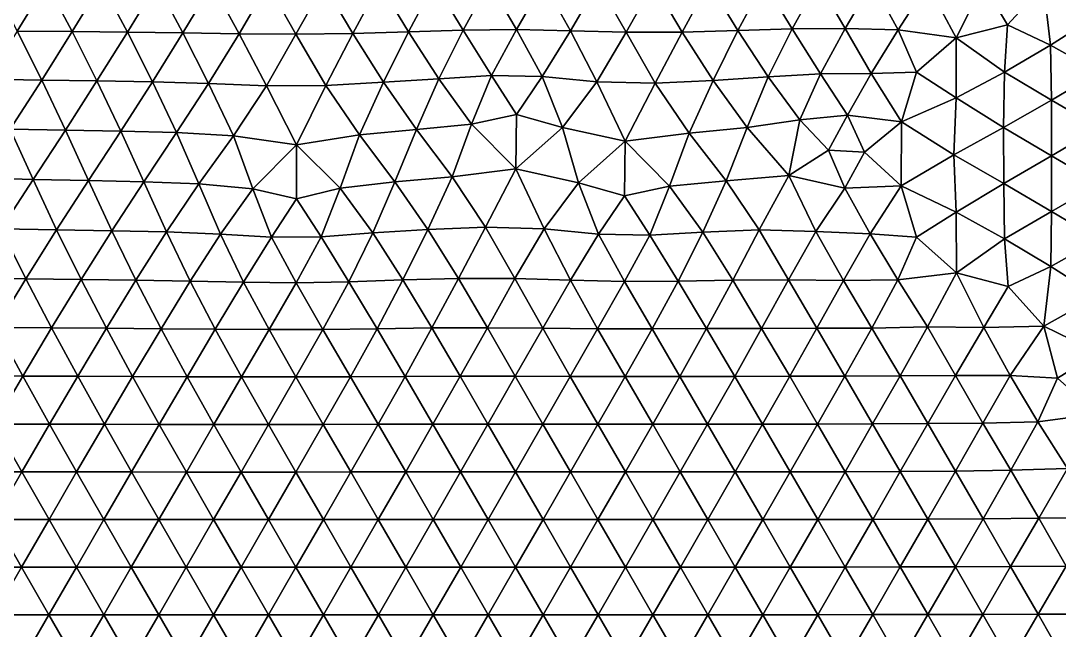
# Model space of a CAD drawing. Header units: metres. Extents: x 1 to 72, y -280 to 0.
# Drawn here: x 8.298 to 12.08, y -5.478 to -3.258 of the extents above; entities that cross this region are included whole.
import ezdxf

# ---------------------------------------------------------------- set-up
doc = ezdxf.new("R2010")
doc.units = ezdxf.units.M

msp = doc.modelspace()

# ---------------------------------------------------------------- linework, layer by layer
at = {"layer": 'layer', "color": 0}
for points in [[(8.39181, -3.12083), (8.19256, -3.11925), (8.28514, -3.29563)], [(8.48505, -3.29791), (8.39181, -3.12083), (8.28514, -3.29563)], [(8.59191, -3.12206), (8.39181, -3.12083), (8.48505, -3.29791)], [(8.68592, -3.29985), (8.59191, -3.12206), (8.48505, -3.29791)], [(8.79277, -3.12334), (8.59191, -3.12206), (8.68592, -3.29985)], [(8.88817, -3.30243), (8.79277, -3.12334), (8.68592, -3.29985)], [(8.99468, -3.12486), (8.79277, -3.12334), (8.88817, -3.30243)], [(9.09283, -3.30588), (8.99468, -3.12486), (8.88817, -3.30243)], [(9.19776, -3.12605), (8.99468, -3.12486), (9.09283, -3.30588)], [(9.29985, -3.30748), (9.19776, -3.12605), (9.09283, -3.30588)], [(9.40132, -3.12571), (9.19776, -3.12605), (9.29985, -3.30748)], [(9.50662, -3.30437), (9.40132, -3.12571), (9.29985, -3.30748)], [(9.60399, -3.12356), (9.40132, -3.12571), (9.50662, -3.30437)], [(9.70999, -3.29829), (9.60399, -3.12356), (9.50662, -3.30437)], [(9.80463, -3.12066), (9.60399, -3.12356), (9.70999, -3.29829)], [(9.90844, -3.29239), (9.80463, -3.12066), (9.70999, -3.29829)], [(10.0032, -3.11874), (9.80463, -3.12066), (9.90844, -3.29239)], [(10.1033, -3.29054), (10.0032, -3.11874), (9.90844, -3.29239)], [(10.2013, -3.11916), (10.0032, -3.11874), (10.1033, -3.29054)], [(10.2998, -3.29511), (10.2013, -3.11916), (10.1033, -3.29054)], [(10.4009, -3.12111), (10.2013, -3.11916), (10.2998, -3.29511)], [(10.502, -3.3002), (10.4009, -3.12111), (10.2998, -3.29511)], [(10.6023, -3.12202), (10.4009, -3.12111), (10.502, -3.3002)], [(10.7069, -3.29928), (10.6023, -3.12202), (10.502, -3.3002)], [(10.8037, -3.12064), (10.6023, -3.12202), (10.7069, -3.29928)], [(10.9092, -3.29376), (10.8037, -3.12064), (10.7069, -3.29928)], [(11.0035, -3.11817), (10.8037, -3.12064), (10.9092, -3.29376)], [(11.1066, -3.28806), (11.0035, -3.11817), (10.9092, -3.29376)], [(11.2013, -3.11681), (11.0035, -3.11817), (11.1066, -3.28806)], [(11.3002, -3.28618), (11.2013, -3.11681), (11.1066, -3.28806)], [(11.3987, -3.11857), (11.2013, -3.11681), (11.3002, -3.28618)], [(11.4926, -3.29117), (11.3987, -3.11857), (11.3002, -3.28618)], [(11.5996, -3.12505), (11.3987, -3.11857), (11.4926, -3.29117)], [(11.7042, -3.32053), (11.5996, -3.12505), (11.4926, -3.29117)], [(11.8027, -3.12436), (11.5996, -3.12505), (11.7042, -3.32053)], [(11.8915, -3.2732), (11.8027, -3.12436), (11.7042, -3.32053)], [(11.8915, -3.2732), (12.0218, -3.12966), (11.8027, -3.12436)], [(12.0481, -3.34676), (12.0218, -3.12966), (11.8915, -3.2732)], [(12.0481, -3.34676), (12.2182, -3.23958), (12.0218, -3.12966)], [(12.2237, -3.4454), (12.2182, -3.23958), (12.0481, -3.34676)], [(11.1066, -3.28806), (10.9092, -3.29376), (11.0193, -3.46226)], [(11.21, -3.45137), (11.1066, -3.28806), (11.0193, -3.46226)], [(11.3002, -3.28618), (11.1066, -3.28806), (11.21, -3.45137)], [(11.3002, -3.28618), (11.21, -3.45137), (11.3948, -3.45064)], [(11.4926, -3.29117), (11.3002, -3.28618), (11.3948, -3.45064)], [(11.8797, -3.4455), (11.8915, -3.2732), (11.7042, -3.32053)], [(11.8797, -3.4455), (12.0481, -3.34676), (11.8915, -3.2732)], [(8.37429, -3.47481), (8.28514, -3.29563), (8.17431, -3.47047)], [(8.48505, -3.29791), (8.28514, -3.29563), (8.37429, -3.47481)], [(8.57518, -3.47758), (8.48505, -3.29791), (8.37429, -3.47481)], [(8.68592, -3.29985), (8.48505, -3.29791), (8.57518, -3.47758)], [(8.77715, -3.48077), (8.68592, -3.29985), (8.57518, -3.47758)], [(8.88817, -3.30243), (8.68592, -3.29985), (8.77715, -3.48077)], [(8.98186, -3.48643), (8.88817, -3.30243), (8.77715, -3.48077)], [(9.09283, -3.30588), (8.88817, -3.30243), (8.98186, -3.48643)], [(9.1929, -3.49538), (9.09283, -3.30588), (8.98186, -3.48643)], [(9.29985, -3.30748), (9.09283, -3.30588), (9.1929, -3.49538)], [(9.4082, -3.49424), (9.29985, -3.30748), (9.1929, -3.49538)], [(9.50662, -3.30437), (9.29985, -3.30748), (9.4082, -3.49424)], [(9.61867, -3.48185), (9.50662, -3.30437), (9.4082, -3.49424)], [(9.70999, -3.29829), (9.50662, -3.30437), (9.61867, -3.48185)], [(9.82058, -3.46972), (9.70999, -3.29829), (9.61867, -3.48185)], [(9.90844, -3.29239), (9.70999, -3.29829), (9.82058, -3.46972)], [(10.0116, -3.45803), (9.90844, -3.29239), (9.82058, -3.46972)], [(10.1033, -3.29054), (9.90844, -3.29239), (10.0116, -3.45803)], [(10.1971, -3.46163), (10.1033, -3.29054), (10.0116, -3.45803)], [(10.2998, -3.29511), (10.1033, -3.29054), (10.1971, -3.46163)], [(10.3958, -3.48068), (10.2998, -3.29511), (10.1971, -3.46163)], [(10.502, -3.3002), (10.2998, -3.29511), (10.3958, -3.48068)], [(10.6086, -3.48603), (10.502, -3.3002), (10.3958, -3.48068)], [(10.7069, -3.29928), (10.502, -3.3002), (10.6086, -3.48603)], [(10.819, -3.47546), (10.7069, -3.29928), (10.6086, -3.48603)], [(10.9092, -3.29376), (10.7069, -3.29928), (10.819, -3.47546)], [(11.0193, -3.46226), (10.9092, -3.29376), (10.819, -3.47546)], [(11.5596, -3.44565), (11.4926, -3.29117), (11.3948, -3.45064)], [(11.7042, -3.32053), (11.4926, -3.29117), (11.5596, -3.44565)], [(11.7039, -3.53856), (11.7042, -3.32053), (11.5596, -3.44565)], [(11.7039, -3.53856), (11.8797, -3.4455), (11.7042, -3.32053)], [(12.0514, -3.54716), (12.0481, -3.34676), (11.8797, -3.4455)], [(12.0514, -3.54716), (12.2237, -3.4454), (12.0481, -3.34676)], [(8.37429, -3.47481), (8.17431, -3.47047), (8.25905, -3.65267)], [(8.46057, -3.65663), (8.37429, -3.47481), (8.25905, -3.65267)], [(8.57518, -3.47758), (8.37429, -3.47481), (8.46057, -3.65663)], [(8.66206, -3.65981), (8.57518, -3.47758), (8.46057, -3.65663)], [(8.77715, -3.48077), (8.57518, -3.47758), (8.66206, -3.65981)], [(9.82058, -3.46972), (9.61867, -3.48185), (9.73895, -3.65483)], [(9.93965, -3.63462), (9.82058, -3.46972), (9.73895, -3.65483)], [(10.0116, -3.45803), (9.82058, -3.46972), (9.93965, -3.63462)], [(10.1032, -3.60001), (10.0116, -3.45803), (9.93965, -3.63462)], [(10.1971, -3.46163), (10.0116, -3.45803), (10.1032, -3.60001)], [(10.2704, -3.64735), (10.1971, -3.46163), (10.1032, -3.60001)], [(10.3958, -3.48068), (10.1971, -3.46163), (10.2704, -3.64735)], [(10.819, -3.47546), (10.6086, -3.48603), (10.7322, -3.66708)], [(10.943, -3.64708), (10.819, -3.47546), (10.7322, -3.66708)], [(11.0193, -3.46226), (10.819, -3.47546), (10.943, -3.64708)], [(11.1344, -3.61883), (11.0193, -3.46226), (10.943, -3.64708)], [(11.21, -3.45137), (11.0193, -3.46226), (11.1344, -3.61883)], [(11.3081, -3.60234), (11.21, -3.45137), (11.1344, -3.61883)], [(11.3948, -3.45064), (11.21, -3.45137), (11.3081, -3.60234)], [(11.5052, -3.62591), (11.3948, -3.45064), (11.3081, -3.60234)], [(11.5052, -3.62591), (11.5596, -3.44565), (11.3948, -3.45064)], [(11.5052, -3.62591), (11.7039, -3.53856), (11.5596, -3.44565)], [(11.8771, -3.64651), (11.8797, -3.4455), (11.7039, -3.53856)], [(11.8771, -3.64651), (12.0514, -3.54716), (11.8797, -3.4455)], [(12.2256, -3.64856), (12.2237, -3.4454), (12.0514, -3.54716)], [(8.86473, -3.66524), (8.77715, -3.48077), (8.66206, -3.65981)], [(8.98186, -3.48643), (8.77715, -3.48077), (8.86473, -3.66524)], [(9.07204, -3.67767), (8.98186, -3.48643), (8.86473, -3.66524)], [(9.1929, -3.49538), (8.98186, -3.48643), (9.07204, -3.67767)], [(9.30153, -3.70991), (9.1929, -3.49538), (9.07204, -3.67767)], [(9.4082, -3.49424), (9.1929, -3.49538), (9.30153, -3.70991)], [(9.53108, -3.67407), (9.4082, -3.49424), (9.30153, -3.70991)], [(9.61867, -3.48185), (9.4082, -3.49424), (9.53108, -3.67407)], [(9.73895, -3.65483), (9.61867, -3.48185), (9.53108, -3.67407)], [(10.4988, -3.69724), (10.3958, -3.48068), (10.2704, -3.64735)], [(10.6086, -3.48603), (10.3958, -3.48068), (10.4988, -3.69724)], [(10.7322, -3.66708), (10.6086, -3.48603), (10.4988, -3.69724)], [(11.6958, -3.74638), (11.7039, -3.53856), (11.5052, -3.62591)], [(11.6958, -3.74638), (11.8771, -3.64651), (11.7039, -3.53856)], [(12.0519, -3.74969), (12.0514, -3.54716), (11.8771, -3.64651)], [(12.0519, -3.74969), (12.2256, -3.64856), (12.0514, -3.54716)], [(10.1032, -3.60001), (9.93965, -3.63462), (10.1004, -3.79776)], [(10.2704, -3.64735), (10.1032, -3.60001), (10.1004, -3.79776)], [(11.1344, -3.61883), (10.943, -3.64708), (11.0945, -3.82138)], [(11.0945, -3.82138), (11.2398, -3.72948), (11.1344, -3.61883)], [(11.3081, -3.60234), (11.1344, -3.61883), (11.2398, -3.72948)], [(11.3706, -3.73722), (11.3081, -3.60234), (11.2398, -3.72948)], [(11.3706, -3.73722), (11.5052, -3.62591), (11.3081, -3.60234)], [(11.504, -3.8594), (11.5052, -3.62591), (11.3706, -3.73722)], [(11.504, -3.8594), (11.6958, -3.74638), (11.5052, -3.62591)], [(8.13909, -3.8308), (8.3427, -3.83667), (8.25905, -3.65267)], [(8.46057, -3.65663), (8.25905, -3.65267), (8.3427, -3.83667)], [(8.3427, -3.83667), (8.54445, -3.84015), (8.46057, -3.65663)], [(8.66206, -3.65981), (8.46057, -3.65663), (8.54445, -3.84015)], [(8.54445, -3.84015), (8.74555, -3.84433), (8.66206, -3.65981)], [(8.86473, -3.66524), (8.66206, -3.65981), (8.74555, -3.84433)], [(8.74555, -3.84433), (8.94616, -3.8525), (8.86473, -3.66524)], [(9.07204, -3.67767), (8.86473, -3.66524), (8.94616, -3.8525)], [(9.73895, -3.65483), (9.53108, -3.67407), (9.66, -3.84517)], [(9.66, -3.84517), (9.86824, -3.82693), (9.73895, -3.65483)], [(9.93965, -3.63462), (9.73895, -3.65483), (9.86824, -3.82693)], [(9.86824, -3.82693), (10.1004, -3.79776), (9.93965, -3.63462)], [(10.1004, -3.79776), (10.3285, -3.84831), (10.2704, -3.64735)], [(10.4988, -3.69724), (10.2704, -3.64735), (10.3285, -3.84831)], [(10.7322, -3.66708), (10.4988, -3.69724), (10.6608, -3.86115)], [(10.6608, -3.86115), (10.8665, -3.8407), (10.7322, -3.66708)], [(10.943, -3.64708), (10.7322, -3.66708), (10.8665, -3.8407)], [(10.8665, -3.8407), (11.0945, -3.82138), (10.943, -3.64708)], [(11.8774, -3.85086), (11.8771, -3.64651), (11.6958, -3.74638)], [(11.8774, -3.85086), (12.0519, -3.74969), (11.8771, -3.64651)], [(12.2259, -3.85164), (12.2256, -3.64856), (12.0519, -3.74969)], [(8.94616, -3.8525), (9.14282, -3.87007), (9.07204, -3.67767)], [(9.30153, -3.70991), (9.07204, -3.67767), (9.14282, -3.87007)], [(9.53108, -3.67407), (9.30153, -3.70991), (9.46104, -3.86772)], [(9.46104, -3.86772), (9.66, -3.84517), (9.53108, -3.67407)], [(10.3285, -3.84831), (10.4961, -3.89592), (10.4988, -3.69724)], [(10.4961, -3.89592), (10.6608, -3.86115), (10.4988, -3.69724)], [(9.14282, -3.87007), (9.30169, -3.90621), (9.30153, -3.70991)], [(9.30169, -3.90621), (9.46104, -3.86772), (9.30153, -3.70991)], [(11.0945, -3.82138), (11.2986, -3.8681), (11.2398, -3.72948)], [(11.2986, -3.8681), (11.3706, -3.73722), (11.2398, -3.72948)], [(11.504, -3.8594), (11.3706, -3.73722), (11.2986, -3.8681)], [(11.7043, -3.95563), (11.6958, -3.74638), (11.504, -3.8594)], [(11.7043, -3.95563), (11.8774, -3.85086), (11.6958, -3.74638)], [(12.0519, -3.95246), (12.0519, -3.74969), (11.8774, -3.85086)], [(12.0519, -3.95246), (12.2259, -3.85164), (12.0519, -3.74969)], [(9.86824, -3.82693), (9.99053, -4.00943), (10.1004, -3.79776)], [(9.99053, -4.00943), (10.2033, -4.0156), (10.1004, -3.79776)], [(10.1004, -3.79776), (10.2033, -4.0156), (10.3285, -3.84831)], [(8.13909, -3.8308), (8.22597, -4.0164), (8.3427, -3.83667)], [(8.22597, -4.0164), (8.42842, -4.01989), (8.3427, -3.83667)], [(8.3427, -3.83667), (8.42842, -4.01989), (8.54445, -3.84015)], [(8.42842, -4.01989), (8.62927, -4.02285), (8.54445, -3.84015)], [(8.54445, -3.84015), (8.62927, -4.02285), (8.74555, -3.84433)], [(8.62927, -4.02285), (8.82872, -4.0273), (8.74555, -3.84433)], [(8.74555, -3.84433), (8.82872, -4.0273), (8.94616, -3.8525)], [(8.82872, -4.0273), (9.02489, -4.03506), (8.94616, -3.8525)], [(8.94616, -3.8525), (9.02489, -4.03506), (9.14282, -3.87007)], [(9.46104, -3.86772), (9.57946, -4.03094), (9.66, -3.84517)], [(9.57946, -4.03094), (9.78038, -4.01885), (9.66, -3.84517)], [(9.66, -3.84517), (9.78038, -4.01885), (9.86824, -3.82693)], [(9.78038, -4.01885), (9.99053, -4.00943), (9.86824, -3.82693)], [(10.2033, -4.0156), (10.4023, -4.03519), (10.3285, -3.84831)], [(10.3285, -3.84831), (10.4023, -4.03519), (10.4961, -3.89592)], [(10.6608, -3.86115), (10.7815, -4.02847), (10.8665, -3.8407)], [(10.7815, -4.02847), (10.9871, -4.02024), (10.8665, -3.8407)], [(10.8665, -3.8407), (10.9871, -4.02024), (11.0945, -3.82138)], [(10.9871, -4.02024), (11.1933, -4.02529), (11.0945, -3.82138)], [(11.0945, -3.82138), (11.1933, -4.02529), (11.2986, -3.8681)], [(11.8806, -4.05282), (11.8774, -3.85086), (11.7043, -3.95563)], [(11.8806, -4.05282), (12.0519, -3.95246), (11.8774, -3.85086)], [(12.2243, -4.05501), (12.2259, -3.85164), (12.0519, -3.95246)], [(9.02489, -4.03506), (9.21143, -4.04587), (9.14282, -3.87007)], [(9.14282, -3.87007), (9.21143, -4.04587), (9.30169, -3.90621)], [(9.30169, -3.90621), (9.39119, -4.04468), (9.46104, -3.86772)], [(9.39119, -4.04468), (9.57946, -4.03094), (9.46104, -3.86772)], [(10.4961, -3.89592), (10.5886, -4.03922), (10.6608, -3.86115)], [(10.5886, -4.03922), (10.7815, -4.02847), (10.6608, -3.86115)], [(11.1933, -4.02529), (11.3906, -4.03456), (11.2986, -3.8681)], [(11.2986, -3.8681), (11.3906, -4.03456), (11.504, -3.8594)], [(11.3906, -4.03456), (11.56, -4.04617), (11.504, -3.8594)], [(11.56, -4.04617), (11.7043, -3.95563), (11.504, -3.8594)], [(9.21143, -4.04587), (9.39119, -4.04468), (9.30169, -3.90621)], [(10.4023, -4.03519), (10.5886, -4.03922), (10.4961, -3.89592)], [(11.7056, -4.17642), (11.7043, -3.95563), (11.56, -4.04617)], [(11.7056, -4.17642), (11.8806, -4.05282), (11.7043, -3.95563)], [(12.0492, -4.15332), (12.0519, -3.95246), (11.8806, -4.05282)], [(12.0492, -4.15332), (12.2243, -4.05501), (12.0519, -3.95246)], [(8.11353, -4.19556), (8.31626, -4.19838), (8.22597, -4.0164)], [(8.22597, -4.0164), (8.31626, -4.19838), (8.42842, -4.01989)], [(8.31626, -4.19838), (8.51728, -4.20048), (8.42842, -4.01989)], [(8.42842, -4.01989), (8.51728, -4.20048), (8.62927, -4.02285)], [(8.51728, -4.20048), (8.717, -4.20285), (8.62927, -4.02285)], [(8.62927, -4.02285), (8.717, -4.20285), (8.82872, -4.0273)], [(8.717, -4.20285), (8.91491, -4.2063), (8.82872, -4.0273)], [(8.82872, -4.0273), (8.91491, -4.2063), (9.02489, -4.03506)], [(8.91491, -4.2063), (9.10946, -4.21055), (9.02489, -4.03506)], [(9.02489, -4.03506), (9.10946, -4.21055), (9.21143, -4.04587)], [(9.10946, -4.21055), (9.30061, -4.21224), (9.21143, -4.04587)], [(9.21143, -4.04587), (9.30061, -4.21224), (9.39119, -4.04468)], [(9.30061, -4.21224), (9.49253, -4.20856), (9.39119, -4.04468)], [(9.39119, -4.04468), (9.49253, -4.20856), (9.57946, -4.03094)], [(9.49253, -4.20856), (9.68957, -4.20222), (9.57946, -4.03094)], [(9.57946, -4.03094), (9.68957, -4.20222), (9.78038, -4.01885)], [(9.68957, -4.20222), (9.89208, -4.19722), (9.78038, -4.01885)], [(9.78038, -4.01885), (9.89208, -4.19722), (9.99053, -4.00943)], [(9.89208, -4.19722), (10.0972, -4.19698), (9.99053, -4.00943)], [(9.99053, -4.00943), (10.0972, -4.19698), (10.2033, -4.0156)], [(10.0972, -4.19698), (10.2997, -4.20261), (10.2033, -4.0156)], [(10.2033, -4.0156), (10.2997, -4.20261), (10.4023, -4.03519)], [(10.2997, -4.20261), (10.4966, -4.20766), (10.4023, -4.03519)], [(10.4023, -4.03519), (10.4966, -4.20766), (10.5886, -4.03922)], [(10.4966, -4.20766), (10.6921, -4.20659), (10.5886, -4.03922)], [(10.5886, -4.03922), (10.6921, -4.20659), (10.7815, -4.02847)], [(10.6921, -4.20659), (10.8914, -4.20276), (10.7815, -4.02847)], [(10.7815, -4.02847), (10.8914, -4.20276), (10.9871, -4.02024)], [(10.8914, -4.20276), (11.0935, -4.2018), (10.9871, -4.02024)], [(10.9871, -4.02024), (11.0935, -4.2018), (11.1933, -4.02529)], [(11.0935, -4.2018), (11.2942, -4.2037), (11.1933, -4.02529)], [(11.1933, -4.02529), (11.2942, -4.2037), (11.3906, -4.03456)], [(11.2942, -4.2037), (11.4918, -4.20229), (11.3906, -4.03456)], [(11.3906, -4.03456), (11.4918, -4.20229), (11.56, -4.04617)], [(11.4918, -4.20229), (11.7056, -4.17642), (11.56, -4.04617)], [(11.8932, -4.22612), (11.8806, -4.05282), (11.7056, -4.17642)], [(11.8932, -4.22612), (12.0492, -4.15332), (11.8806, -4.05282)], [(12.2194, -4.26114), (12.2243, -4.05501), (12.0492, -4.15332)], [(12.0237, -4.37081), (12.0492, -4.15332), (11.8932, -4.22612)], [(12.0237, -4.37081), (12.2194, -4.26114), (12.0492, -4.15332)], [(8.11353, -4.19556), (8.2084, -4.37553), (8.31626, -4.19838)], [(9.68957, -4.20222), (9.79527, -4.37714), (9.89208, -4.19722)], [(9.79527, -4.37714), (9.99698, -4.37607), (9.89208, -4.19722)], [(9.89208, -4.19722), (9.99698, -4.37607), (10.0972, -4.19698)], [(9.99698, -4.37607), (10.1986, -4.37736), (10.0972, -4.19698)], [(10.0972, -4.19698), (10.1986, -4.37736), (10.2997, -4.20261)], [(11.4918, -4.20229), (11.6004, -4.37254), (11.7056, -4.17642)], [(11.6004, -4.37254), (11.8047, -4.37499), (11.7056, -4.17642)], [(11.8047, -4.37499), (11.8932, -4.22612), (11.7056, -4.17642)], [(8.2084, -4.37553), (8.40944, -4.37692), (8.31626, -4.19838)], [(8.31626, -4.19838), (8.40944, -4.37692), (8.51728, -4.20048)], [(8.40944, -4.37692), (8.60951, -4.37823), (8.51728, -4.20048)], [(8.51728, -4.20048), (8.60951, -4.37823), (8.717, -4.20285)], [(8.60951, -4.37823), (8.80858, -4.37983), (8.717, -4.20285)], [(8.717, -4.20285), (8.80858, -4.37983), (8.91491, -4.2063)], [(8.80858, -4.37983), (9.00625, -4.38167), (8.91491, -4.2063)], [(8.91491, -4.2063), (9.00625, -4.38167), (9.10946, -4.21055)], [(9.00625, -4.38167), (9.2024, -4.38287), (9.10946, -4.21055)], [(9.10946, -4.21055), (9.2024, -4.38287), (9.30061, -4.21224)], [(9.2024, -4.38287), (9.39815, -4.38221), (9.30061, -4.21224)], [(9.30061, -4.21224), (9.39815, -4.38221), (9.49253, -4.20856)], [(9.39815, -4.38221), (9.59543, -4.37977), (9.49253, -4.20856)], [(9.49253, -4.20856), (9.59543, -4.37977), (9.68957, -4.20222)], [(9.59543, -4.37977), (9.79527, -4.37714), (9.68957, -4.20222)], [(10.1986, -4.37736), (10.3985, -4.37968), (10.2997, -4.20261)], [(10.2997, -4.20261), (10.3985, -4.37968), (10.4966, -4.20766)], [(10.3985, -4.37968), (10.5968, -4.38058), (10.4966, -4.20766)], [(10.4966, -4.20766), (10.5968, -4.38058), (10.6921, -4.20659)], [(10.5968, -4.38058), (10.7956, -4.3796), (10.6921, -4.20659)], [(10.6921, -4.20659), (10.7956, -4.3796), (10.8914, -4.20276)], [(10.7956, -4.3796), (10.9958, -4.37848), (10.8914, -4.20276)], [(10.8914, -4.20276), (10.9958, -4.37848), (11.0935, -4.2018)], [(10.9958, -4.37848), (11.1966, -4.37819), (11.0935, -4.2018)], [(11.0935, -4.2018), (11.1966, -4.37819), (11.2942, -4.2037)], [(11.1966, -4.37819), (11.3972, -4.3772), (11.2942, -4.2037)], [(11.2942, -4.2037), (11.3972, -4.3772), (11.4918, -4.20229)], [(11.3972, -4.3772), (11.6004, -4.37254), (11.4918, -4.20229)], [(12.0237, -4.37081), (11.8932, -4.22612), (11.8047, -4.37499)], [(12.2221, -4.46788), (12.2194, -4.26114), (12.0237, -4.37081)], [(8.10396, -4.5515), (8.3048, -4.55231), (8.2084, -4.37553)], [(8.2084, -4.37553), (8.3048, -4.55231), (8.40944, -4.37692)], [(8.3048, -4.55231), (8.50503, -4.55304), (8.40944, -4.37692)], [(8.40944, -4.37692), (8.50503, -4.55304), (8.60951, -4.37823)], [(8.50503, -4.55304), (8.7047, -4.55381), (8.60951, -4.37823)], [(8.60951, -4.37823), (8.7047, -4.55381), (8.80858, -4.37983)], [(8.7047, -4.55381), (8.90371, -4.55464), (8.80858, -4.37983)], [(8.80858, -4.37983), (8.90371, -4.55464), (9.00625, -4.38167)], [(8.90371, -4.55464), (9.10205, -4.5553), (9.00625, -4.38167)], [(9.00625, -4.38167), (9.10205, -4.5553), (9.2024, -4.38287)], [(9.10205, -4.5553), (9.30002, -4.55532), (9.2024, -4.38287)], [(9.2024, -4.38287), (9.30002, -4.55532), (9.39815, -4.38221)], [(9.30002, -4.55532), (9.49834, -4.55453), (9.39815, -4.38221)], [(9.39815, -4.38221), (9.49834, -4.55453), (9.59543, -4.37977)], [(9.49834, -4.55453), (9.69766, -4.55336), (9.59543, -4.37977)], [(9.59543, -4.37977), (9.69766, -4.55336), (9.79527, -4.37714)], [(9.69766, -4.55336), (9.898, -4.55256), (9.79527, -4.37714)], [(9.79527, -4.37714), (9.898, -4.55256), (9.99698, -4.37607)], [(9.898, -4.55256), (10.0987, -4.55266), (9.99698, -4.37607)], [(9.99698, -4.37607), (10.0987, -4.55266), (10.1986, -4.37736)], [(10.0987, -4.55266), (10.299, -4.55347), (10.1986, -4.37736)], [(10.1986, -4.37736), (10.299, -4.55347), (10.3985, -4.37968)], [(10.299, -4.55347), (10.4986, -4.55417), (10.3985, -4.37968)], [(10.3985, -4.37968), (10.4986, -4.55417), (10.5968, -4.38058)], [(10.4986, -4.55417), (10.698, -4.55415), (10.5968, -4.38058)], [(10.5968, -4.38058), (10.698, -4.55415), (10.7956, -4.3796)], [(10.698, -4.55415), (10.8978, -4.55365), (10.7956, -4.3796)], [(10.7956, -4.3796), (10.8978, -4.55365), (10.9958, -4.37848)], [(10.8978, -4.55365), (11.0981, -4.55317), (10.9958, -4.37848)], [(10.9958, -4.37848), (11.0981, -4.55317), (11.1966, -4.37819)], [(11.0981, -4.55317), (11.2987, -4.55254), (11.1966, -4.37819)], [(11.1966, -4.37819), (11.2987, -4.55254), (11.3972, -4.3772)], [(11.2987, -4.55254), (11.4999, -4.55111), (11.3972, -4.3772)], [(11.3972, -4.3772), (11.4999, -4.55111), (11.6004, -4.37254)], [(11.4999, -4.55111), (11.7015, -4.55009), (11.6004, -4.37254)], [(11.6004, -4.37254), (11.7015, -4.55009), (11.8047, -4.37499)], [(11.7015, -4.55009), (11.9012, -4.55013), (11.8047, -4.37499)], [(11.8047, -4.37499), (11.9012, -4.55013), (12.0237, -4.37081)], [(11.9012, -4.55013), (12.0739, -4.55993), (12.0237, -4.37081)], [(12.0739, -4.55993), (12.2221, -4.46788), (12.0237, -4.37081)], [(12.219, -4.68962), (12.2221, -4.46788), (12.0739, -4.55993)], [(8.10396, -4.5515), (8.20229, -4.72689), (8.3048, -4.55231)], [(8.20229, -4.72689), (8.40253, -4.72729), (8.3048, -4.55231)], [(8.3048, -4.55231), (8.40253, -4.72729), (8.50503, -4.55304)], [(8.40253, -4.72729), (8.60246, -4.72767), (8.50503, -4.55304)], [(8.50503, -4.55304), (8.60246, -4.72767), (8.7047, -4.55381)], [(8.60246, -4.72767), (8.80206, -4.72806), (8.7047, -4.55381)], [(8.7047, -4.55381), (8.80206, -4.72806), (8.90371, -4.55464)], [(8.80206, -4.72806), (9.00135, -4.72839), (8.90371, -4.55464)], [(8.90371, -4.55464), (9.00135, -4.72839), (9.10205, -4.5553)], [(9.00135, -4.72839), (9.20043, -4.72851), (9.10205, -4.5553)], [(9.10205, -4.5553), (9.20043, -4.72851), (9.30002, -4.55532)], [(9.20043, -4.72851), (9.39954, -4.72829), (9.30002, -4.55532)], [(9.30002, -4.55532), (9.39954, -4.72829), (9.49834, -4.55453)], [(9.39954, -4.72829), (9.599, -4.72783), (9.49834, -4.55453)], [(9.49834, -4.55453), (9.599, -4.72783), (9.69766, -4.55336)], [(9.599, -4.72783), (9.79892, -4.72739), (9.69766, -4.55336)], [(9.69766, -4.55336), (9.79892, -4.72739), (9.898, -4.55256)], [(9.79892, -4.72739), (9.99916, -4.72726), (9.898, -4.55256)], [(9.898, -4.55256), (9.99916, -4.72726), (10.0987, -4.55266)], [(9.99916, -4.72726), (10.1994, -4.72748), (10.0987, -4.55266)], [(10.0987, -4.55266), (10.1994, -4.72748), (10.299, -4.55347)], [(10.1994, -4.72748), (10.3993, -4.72781), (10.299, -4.55347)], [(10.299, -4.55347), (10.3993, -4.72781), (10.4986, -4.55417)], [(10.3993, -4.72781), (10.5991, -4.72794), (10.4986, -4.55417)], [(10.4986, -4.55417), (10.5991, -4.72794), (10.698, -4.55415)], [(10.5991, -4.72794), (10.7989, -4.7278), (10.698, -4.55415)], [(10.698, -4.55415), (10.7989, -4.7278), (10.8978, -4.55365)], [(10.7989, -4.7278), (10.999, -4.72752), (10.8978, -4.55365)], [(10.8978, -4.55365), (10.999, -4.72752), (11.0981, -4.55317)], [(10.999, -4.72752), (11.1993, -4.72712), (11.0981, -4.55317)], [(11.0981, -4.55317), (11.1993, -4.72712), (11.2987, -4.55254)], [(11.1993, -4.72712), (11.3999, -4.72642), (11.2987, -4.55254)], [(11.2987, -4.55254), (11.3999, -4.72642), (11.4999, -4.55111)], [(11.3999, -4.72642), (11.6008, -4.72532), (11.4999, -4.55111)], [(11.4999, -4.55111), (11.6008, -4.72532), (11.7015, -4.55009)], [(11.6008, -4.72532), (11.8015, -4.72347), (11.7015, -4.55009)], [(11.7015, -4.55009), (11.8015, -4.72347), (11.9012, -4.55013)], [(11.8015, -4.72347), (12.0013, -4.71838), (11.9012, -4.55013)], [(11.9012, -4.55013), (12.0013, -4.71838), (12.0739, -4.55993)], [(12.0013, -4.71838), (12.219, -4.68962), (12.0739, -4.55993)], [(8.10103, -4.90093), (8.30122, -4.90113), (8.20229, -4.72689)], [(8.20229, -4.72689), (8.30122, -4.90113), (8.40253, -4.72729)], [(9.79892, -4.72739), (9.89953, -4.90123), (9.99916, -4.72726)], [(9.89953, -4.90123), (10.0996, -4.90126), (9.99916, -4.72726)], [(9.99916, -4.72726), (10.0996, -4.90126), (10.1994, -4.72748)], [(10.999, -4.72752), (11.0997, -4.90111), (11.1993, -4.72712)], [(11.0997, -4.90111), (11.3, -4.90071), (11.1993, -4.72712)], [(11.1993, -4.72712), (11.3, -4.90071), (11.3999, -4.72642)], [(11.3, -4.90071), (11.5005, -4.89999), (11.3999, -4.72642)], [(11.3999, -4.72642), (11.5005, -4.89999), (11.6008, -4.72532)], [(11.5005, -4.89999), (11.7014, -4.89857), (11.6008, -4.72532)], [(11.6008, -4.72532), (11.7014, -4.89857), (11.8015, -4.72347)], [(11.7014, -4.89857), (11.9033, -4.89546), (11.8015, -4.72347)], [(11.8015, -4.72347), (11.9033, -4.89546), (12.0013, -4.71838)], [(11.9033, -4.89546), (12.1093, -4.88869), (12.0013, -4.71838)], [(12.0013, -4.71838), (12.1093, -4.88869), (12.219, -4.68962)], [(8.30122, -4.90113), (8.50123, -4.90132), (8.40253, -4.72729)], [(8.40253, -4.72729), (8.50123, -4.90132), (8.60246, -4.72767)], [(8.50123, -4.90132), (8.70109, -4.90151), (8.60246, -4.72767)], [(8.60246, -4.72767), (8.70109, -4.90151), (8.80206, -4.72806)], [(8.70109, -4.90151), (8.90079, -4.90167), (8.80206, -4.72806)], [(8.80206, -4.72806), (8.90079, -4.90167), (9.00135, -4.72839)], [(8.90079, -4.90167), (9.10038, -4.90176), (9.00135, -4.72839)], [(9.00135, -4.72839), (9.10038, -4.90176), (9.20043, -4.72851)], [(9.10038, -4.90176), (9.29995, -4.90171), (9.20043, -4.72851)], [(9.20043, -4.72851), (9.29995, -4.90171), (9.39954, -4.72829)], [(9.29995, -4.90171), (9.49963, -4.90155), (9.39954, -4.72829)], [(9.39954, -4.72829), (9.49963, -4.90155), (9.599, -4.72783)], [(9.49963, -4.90155), (9.69949, -4.90135), (9.599, -4.72783)], [(9.599, -4.72783), (9.69949, -4.90135), (9.79892, -4.72739)], [(9.69949, -4.90135), (9.89953, -4.90123), (9.79892, -4.72739)], [(10.0996, -4.90126), (10.2997, -4.90138), (10.1994, -4.72748)], [(10.1994, -4.72748), (10.2997, -4.90138), (10.3993, -4.72781)], [(10.2997, -4.90138), (10.4996, -4.90148), (10.3993, -4.72781)], [(10.3993, -4.72781), (10.4996, -4.90148), (10.5991, -4.72794)], [(10.4996, -4.90148), (10.6995, -4.90146), (10.5991, -4.72794)], [(10.5991, -4.72794), (10.6995, -4.90146), (10.7989, -4.7278)], [(10.6995, -4.90146), (10.8995, -4.90133), (10.7989, -4.7278)], [(10.7989, -4.7278), (10.8995, -4.90133), (10.999, -4.72752)], [(10.8995, -4.90133), (11.0997, -4.90111), (10.999, -4.72752)], [(8.10103, -4.90093), (8.20056, -5.0747), (8.30122, -4.90113)], [(8.20056, -5.0747), (8.40059, -5.0748), (8.30122, -4.90113)], [(8.30122, -4.90113), (8.40059, -5.0748), (8.50123, -4.90132)], [(8.40059, -5.0748), (8.60055, -5.07489), (8.50123, -4.90132)], [(8.50123, -4.90132), (8.60055, -5.07489), (8.70109, -4.90151)], [(8.60055, -5.07489), (8.80043, -5.07496), (8.70109, -4.90151)], [(8.70109, -4.90151), (8.80043, -5.07496), (8.90079, -4.90167)], [(8.80043, -5.07496), (9.00026, -5.07502), (8.90079, -4.90167)], [(8.90079, -4.90167), (9.00026, -5.07502), (9.10038, -4.90176)], [(9.00026, -5.07502), (9.20006, -5.07502), (9.10038, -4.90176)], [(9.10038, -4.90176), (9.20006, -5.07502), (9.29995, -4.90171)], [(9.20006, -5.07502), (9.39988, -5.07497), (9.29995, -4.90171)], [(9.29995, -4.90171), (9.39988, -5.07497), (9.49963, -4.90155)], [(9.39988, -5.07497), (9.59978, -5.07488), (9.49963, -4.90155)], [(9.49963, -4.90155), (9.59978, -5.07488), (9.69949, -4.90135)], [(9.59978, -5.07488), (9.79976, -5.07482), (9.69949, -4.90135)], [(9.69949, -4.90135), (9.79976, -5.07482), (9.89953, -4.90123)], [(9.79976, -5.07482), (9.99979, -5.0748), (9.89953, -4.90123)], [(9.89953, -4.90123), (9.99979, -5.0748), (10.0996, -4.90126)], [(9.99979, -5.0748), (10.1998, -5.07484), (10.0996, -4.90126)], [(10.0996, -4.90126), (10.1998, -5.07484), (10.2997, -4.90138)], [(10.1998, -5.07484), (10.3998, -5.07488), (10.2997, -4.90138)], [(10.2997, -4.90138), (10.3998, -5.07488), (10.4996, -4.90148)], [(10.3998, -5.07488), (10.5998, -5.07489), (10.4996, -4.90148)], [(10.4996, -4.90148), (10.5998, -5.07489), (10.6995, -4.90146)], [(10.5998, -5.07489), (10.7998, -5.07484), (10.6995, -4.90146)], [(10.6995, -4.90146), (10.7998, -5.07484), (10.8995, -4.90133)], [(10.7998, -5.07484), (10.9998, -5.07472), (10.8995, -4.90133)], [(10.8995, -4.90133), (10.9998, -5.07472), (11.0997, -4.90111)], [(10.9998, -5.07472), (11.2, -5.07451), (11.0997, -4.90111)], [(11.0997, -4.90111), (11.2, -5.07451), (11.3, -4.90071)], [(11.2, -5.07451), (11.4003, -5.0741), (11.3, -4.90071)], [(11.3, -4.90071), (11.4003, -5.0741), (11.5005, -4.89999)], [(11.4003, -5.0741), (11.601, -5.07331), (11.5005, -4.89999)], [(11.5005, -4.89999), (11.601, -5.07331), (11.7014, -4.89857)], [(11.601, -5.07331), (11.8023, -5.0718), (11.7014, -4.89857)], [(11.7014, -4.89857), (11.8023, -5.0718), (11.9033, -4.89546)], [(11.8023, -5.0718), (12.0052, -5.06939), (11.9033, -4.89546)], [(11.9033, -4.89546), (12.0052, -5.06939), (12.1093, -4.88869)], [(12.0052, -5.06939), (12.2103, -5.068), (12.1093, -4.88869)], [(8.10025, -5.24811), (8.30028, -5.24816), (8.20056, -5.0747)], [(8.20056, -5.0747), (8.30028, -5.24816), (8.40059, -5.0748)], [(8.30028, -5.24816), (8.50027, -5.2482), (8.40059, -5.0748)], [(8.40059, -5.0748), (8.50027, -5.2482), (8.60055, -5.07489)], [(8.50027, -5.2482), (8.70023, -5.24824), (8.60055, -5.07489)], [(8.60055, -5.07489), (8.70023, -5.24824), (8.80043, -5.07496)], [(8.70023, -5.24824), (8.90015, -5.24827), (8.80043, -5.07496)], [(8.80043, -5.07496), (8.90015, -5.24827), (9.00026, -5.07502)], [(8.90015, -5.24827), (9.10006, -5.24827), (9.00026, -5.07502)], [(9.00026, -5.07502), (9.10006, -5.24827), (9.20006, -5.07502)], [(9.10006, -5.24827), (9.29998, -5.24826), (9.20006, -5.07502)], [(9.20006, -5.07502), (9.29998, -5.24826), (9.39988, -5.07497)], [(9.29998, -5.24826), (9.49992, -5.24823), (9.39988, -5.07497)], [(9.39988, -5.07497), (9.49992, -5.24823), (9.59978, -5.07488)], [(9.49992, -5.24823), (9.69989, -5.2482), (9.59978, -5.07488)], [(9.59978, -5.07488), (9.69989, -5.2482), (9.79976, -5.07482)], [(9.69989, -5.2482), (9.89989, -5.24818), (9.79976, -5.07482)], [(9.79976, -5.07482), (9.89989, -5.24818), (9.99979, -5.0748)], [(9.89989, -5.24818), (10.0999, -5.24819), (9.99979, -5.0748)], [(9.99979, -5.0748), (10.0999, -5.24819), (10.1998, -5.07484)], [(10.0999, -5.24819), (10.2999, -5.2482), (10.1998, -5.07484)], [(10.1998, -5.07484), (10.2999, -5.2482), (10.3998, -5.07488)], [(10.2999, -5.2482), (10.4999, -5.24821), (10.3998, -5.07488)], [(10.3998, -5.07488), (10.4999, -5.24821), (10.5998, -5.07489)], [(10.4999, -5.24821), (10.6999, -5.24819), (10.5998, -5.07489)], [(10.5998, -5.07489), (10.6999, -5.24819), (10.7998, -5.07484)], [(10.6999, -5.24819), (10.8999, -5.24814), (10.7998, -5.07484)], [(10.7998, -5.07484), (10.8999, -5.24814), (10.9998, -5.07472)], [(10.8999, -5.24814), (11.1, -5.24803), (10.9998, -5.07472)], [(10.9998, -5.07472), (11.1, -5.24803), (11.2, -5.07451)], [(11.1, -5.24803), (11.3002, -5.24782), (11.2, -5.07451)], [(11.2, -5.07451), (11.3002, -5.24782), (11.4003, -5.0741)], [(11.3002, -5.24782), (11.5005, -5.24742), (11.4003, -5.0741)], [(11.4003, -5.0741), (11.5005, -5.24742), (11.601, -5.07331)], [(11.5005, -5.24742), (11.7013, -5.24672), (11.601, -5.07331)], [(11.601, -5.07331), (11.7013, -5.24672), (11.8023, -5.0718)], [(11.7013, -5.24672), (11.9027, -5.24569), (11.8023, -5.0718)], [(11.8023, -5.0718), (11.9027, -5.24569), (12.0052, -5.06939)], [(11.9027, -5.24569), (12.1052, -5.24483), (12.0052, -5.06939)], [(12.0052, -5.06939), (12.1052, -5.24483), (12.2103, -5.068)], [(8.10025, -5.24811), (8.20012, -5.42145), (8.30028, -5.24816)], [(8.20012, -5.42145), (8.40013, -5.42147), (8.30028, -5.24816)], [(8.30028, -5.24816), (8.40013, -5.42147), (8.50027, -5.2482)], [(8.40013, -5.42147), (8.60011, -5.42149), (8.50027, -5.2482)], [(8.50027, -5.2482), (8.60011, -5.42149), (8.70023, -5.24824)], [(8.60011, -5.42149), (8.80008, -5.4215), (8.70023, -5.24824)], [(8.70023, -5.24824), (8.80008, -5.4215), (8.90015, -5.24827)], [(8.80008, -5.4215), (9.00004, -5.42151), (8.90015, -5.24827)], [(8.90015, -5.24827), (9.00004, -5.42151), (9.10006, -5.24827)], [(9.00004, -5.42151), (9.2, -5.4215), (9.10006, -5.24827)], [(9.10006, -5.24827), (9.2, -5.4215), (9.29998, -5.24826)], [(9.2, -5.4215), (9.39997, -5.42149), (9.29998, -5.24826)], [(9.29998, -5.24826), (9.39997, -5.42149), (9.49992, -5.24823)], [(9.39997, -5.42149), (9.59995, -5.42148), (9.49992, -5.24823)], [(9.49992, -5.24823), (9.59995, -5.42148), (9.69989, -5.2482)], [(9.59995, -5.42148), (9.79995, -5.42147), (9.69989, -5.2482)], [(9.69989, -5.2482), (9.79995, -5.42147), (9.89989, -5.24818)], [(9.79995, -5.42147), (9.99995, -5.42147), (9.89989, -5.24818)], [(9.89989, -5.24818), (9.99995, -5.42147), (10.0999, -5.24819)], [(9.99995, -5.42147), (10.2, -5.42147), (10.0999, -5.24819)], [(10.0999, -5.24819), (10.2, -5.42147), (10.2999, -5.2482)], [(10.2, -5.42147), (10.4, -5.42148), (10.2999, -5.2482)], [(10.2999, -5.2482), (10.4, -5.42148), (10.4999, -5.24821)], [(10.4, -5.42148), (10.6, -5.42147), (10.4999, -5.24821)], [(10.4999, -5.24821), (10.6, -5.42147), (10.6999, -5.24819)], [(10.6, -5.42147), (10.8, -5.42145), (10.6999, -5.24819)], [(10.6999, -5.24819), (10.8, -5.42145), (10.8999, -5.24814)], [(10.8, -5.42145), (11, -5.42139), (10.8999, -5.24814)], [(10.8999, -5.24814), (11, -5.42139), (11.1, -5.24803)], [(11, -5.42139), (11.2001, -5.42129), (11.1, -5.24803)], [(11.1, -5.24803), (11.2001, -5.42129), (11.3002, -5.24782)], [(11.2001, -5.42129), (11.4003, -5.4211), (11.3002, -5.24782)], [(11.3002, -5.24782), (11.4003, -5.4211), (11.5005, -5.24742)], [(11.4003, -5.4211), (11.6007, -5.42078), (11.5005, -5.24742)], [(11.5005, -5.24742), (11.6007, -5.42078), (11.7013, -5.24672)], [(11.6007, -5.42078), (11.8014, -5.42031), (11.7013, -5.24672)], [(11.7013, -5.24672), (11.8014, -5.42031), (11.9027, -5.24569)], [(11.8014, -5.42031), (12.0026, -5.41982), (11.9027, -5.24569)], [(11.9027, -5.24569), (12.0026, -5.41982), (12.1052, -5.24483)], [(12.0026, -5.41982), (12.2041, -5.41961), (12.1052, -5.24483)], [(8.10005, -5.5947), (8.30006, -5.59471), (8.20012, -5.42145)], [(8.20012, -5.42145), (8.30006, -5.59471), (8.40013, -5.42147)], [(8.30006, -5.59471), (8.50005, -5.59472), (8.40013, -5.42147)], [(8.40013, -5.42147), (8.50005, -5.59472), (8.60011, -5.42149)], [(8.50005, -5.59472), (8.70004, -5.59472), (8.60011, -5.42149)], [(8.60011, -5.42149), (8.70004, -5.59472), (8.80008, -5.4215)], [(8.70004, -5.59472), (8.90003, -5.59473), (8.80008, -5.4215)], [(8.80008, -5.4215), (8.90003, -5.59473), (9.00004, -5.42151)], [(8.90003, -5.59473), (9.10001, -5.59473), (9.00004, -5.42151)], [(9.00004, -5.42151), (9.10001, -5.59473), (9.2, -5.4215)], [(9.10001, -5.59473), (9.29999, -5.59472), (9.2, -5.4215)], [(9.2, -5.4215), (9.29999, -5.59472), (9.39997, -5.42149)], [(9.29999, -5.59472), (9.49998, -5.59472), (9.39997, -5.42149)], [(9.39997, -5.42149), (9.49998, -5.59472), (9.59995, -5.42148)], [(9.49998, -5.59472), (9.69998, -5.59471), (9.59995, -5.42148)], [(9.59995, -5.42148), (9.69998, -5.59471), (9.79995, -5.42147)], [(9.69998, -5.59471), (9.89998, -5.59471), (9.79995, -5.42147)], [(9.79995, -5.42147), (9.89998, -5.59471), (9.99995, -5.42147)], [(9.89998, -5.59471), (10.1, -5.59471), (9.99995, -5.42147)], [(9.99995, -5.42147), (10.1, -5.59471), (10.2, -5.42147)], [(10.1, -5.59471), (10.3, -5.59471), (10.2, -5.42147)], [(10.2, -5.42147), (10.3, -5.59471), (10.4, -5.42148)], [(10.3, -5.59471), (10.5, -5.59471), (10.4, -5.42148)], [(10.4, -5.42148), (10.5, -5.59471), (10.6, -5.42147)], [(10.5, -5.59471), (10.7, -5.5947), (10.6, -5.42147)], [(10.6, -5.42147), (10.7, -5.5947), (10.8, -5.42145)], [(10.7, -5.5947), (10.9, -5.59468), (10.8, -5.42145)], [(10.8, -5.42145), (10.9, -5.59468), (11, -5.42139)], [(10.9, -5.59468), (11.1001, -5.59463), (11, -5.42139)], [(11, -5.42139), (11.1001, -5.59463), (11.2001, -5.42129)], [(11.1001, -5.59463), (11.3001, -5.59454), (11.2001, -5.42129)], [(11.2001, -5.42129), (11.3001, -5.59454), (11.4003, -5.4211)], [(11.3001, -5.59454), (11.5003, -5.5944), (11.4003, -5.4211)], [(11.4003, -5.4211), (11.5003, -5.5944), (11.6007, -5.42078)], [(11.5003, -5.5944), (11.7007, -5.59418), (11.6007, -5.42078)], [(11.6007, -5.42078), (11.7007, -5.59418), (11.8014, -5.42031)], [(11.7007, -5.59418), (11.9012, -5.59391), (11.8014, -5.42031)], [(11.8014, -5.42031), (11.9012, -5.59391), (12.0026, -5.41982)], [(11.9012, -5.59391), (12.1021, -5.59366), (12.0026, -5.41982)], [(12.0026, -5.41982), (12.1021, -5.59366), (12.2041, -5.41961)]]:
    msp.add_3dface(points, dxfattribs=at)

doc.saveas('drawing.dxf')
